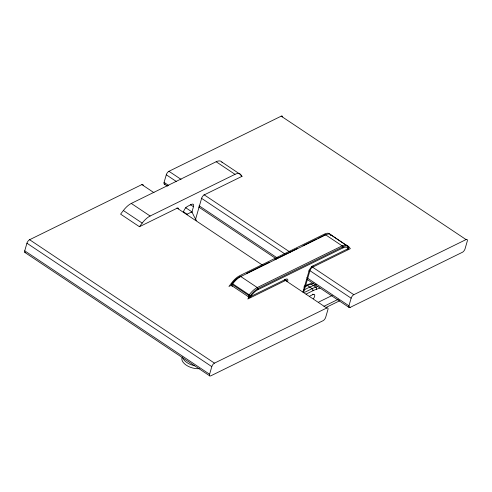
<?xml version="1.0" encoding="UTF-8"?>
<svg xmlns="http://www.w3.org/2000/svg" width="492" height="492" viewBox="0 0 492 492"><rect width="100%" height="100%" fill="white"/><g stroke="black" fill="none" stroke-linecap="round" stroke-linejoin="round"><path stroke-width="0.74" d="M25.43 252.587A3.136 1.347 -56.3 0 1 24.735 250.834L26.931 243.214A3.136 1.347 -56.3 0 1 29.6 239.721L141.856 184.592A3.136 1.347 -56.3 0 1 143.19 185.318M165.115 184.063A3.136 1.347 -56.3 0 1 164.082 182.397L166.284 174.777A3.136 1.347 -56.3 0 1 168.953 171.29L281.203 116.161A3.136 1.347 -56.3 0 1 282.543 116.881M191.763 212.612L193.461 206.72A4.705 2.017 -56.3 0 0 191.659 204.334L187.593 206.333A4.705 2.017 -56.3 0 0 183.59 211.566M195.595 219.186L201.603 198.362A3.136 1.347 -56.3 0 1 204.272 194.869L242.015 176.333L240.773 174.691L221.929 162.114A15.676 6.728 -56.3 0 0 216.16 161.751L131.278 203.436A15.676 6.728 -56.3 0 0 123.363 210.521L120.602 214.131L139.439 226.714L177.181 208.178A3.136 1.347 -56.3 0 1 178.516 208.897M209.592 374.252L211.794 366.632A3.136 1.347 -56.3 0 1 214.463 363.139L326.713 308.01A3.136 1.347 -56.3 0 1 327.918 309.603L325.716 317.223A3.136 1.347 -56.3 0 1 323.047 320.71L210.797 375.839A3.136 1.347 -56.3 0 1 209.592 374.252L24.735 250.834M302.906 292.15L308.964 271.16A1.568 0.843 16.1 0 0 309.185 270.311M303.755 292.088L309.929 270.68A3.136 1.347 -56.3 0 1 312.598 267.193L350.341 248.657L349.092 247.009A15.676 6.728 -56.3 0 0 343.324 246.652L258.441 288.337A15.676 6.728 -56.3 0 0 250.526 295.415L247.765 299.031L285.501 280.495A3.136 1.347 -56.3 0 1 286.842 281.227M350.144 307.408A3.136 1.347 -56.3 0 1 348.945 305.815L351.14 298.195A3.136 1.347 -56.3 0 1 353.809 294.702L466.065 239.573A3.136 1.347 -56.3 0 1 467.265 241.166L465.069 248.786A3.136 1.347 -56.3 0 1 462.4 252.279L350.144 307.408L348.231 306.129M139.439 226.714L142.2 223.097A15.676 6.728 -56.3 0 1 150.121 216.013L235.004 174.328A15.676 6.728 -56.3 0 1 240.773 174.691M231.578 284.56A1.568 1.138 63.8 0 1 231.627 284.038L232.113 283.404A14.108 6.058 -56.3 0 1 239.241 277.027A1.568 1.138 63.8 0 1 240.785 276.547L325.667 234.856A15.676 6.728 -56.3 0 1 331.436 235.219L348.139 246.51A1.568 1.402 -37.1 0 1 348.373 248.534A1.568 1.138 63.8 0 1 347.168 249.186M348.151 248.245A14.108 6.058 -56.3 0 0 342.961 247.919L258.079 289.603A14.108 6.058 -56.3 0 0 250.951 295.981L250.465 296.615A1.568 1.138 63.8 0 1 248.921 297.1A1.568 0.67 -56.3 0 1 248.257 296.756A1.568 0.67 -56.3 0 1 248.866 295.268L249.352 294.628A15.676 6.728 -56.3 0 1 257.267 287.549L342.149 245.865A15.676 6.728 -56.3 0 1 347.918 246.221A1.568 1.402 -37.1 0 1 348.151 248.245L348.373 248.534L312.967 265.92A1.568 1.138 63.8 0 1 311.645 266.529M186.739 214.383L191.898 211.849L193.116 214.389A50.252 34.563 64.8 0 0 196.431 220.527M239.924 276.695L241.289 276.018M246.769 273.331L269.358 262.236M274.831 259.548L288.527 252.827M289.893 252.15L297.426 248.454M302.9 245.766L316.59 239.038M317.961 238.368L323.435 235.68M287.672 281.615A4.705 2.017 -56.3 0 0 285.87 279.228L250.465 296.615L231.627 284.038M304.05 286.362L307.469 284.683A10.191 4.373 -56.3 0 1 309.56 284.124M303.976 287.217L307.414 285.532A47.029 20.19 -56.3 0 1 311.104 283.995L313.957 283.041M303.582 290.139L309.763 287.1A47.029 20.19 -56.3 0 1 313.459 285.569L316.344 284.604M304.56 292.383L312.119 288.675A47.029 20.19 -56.3 0 1 315.815 287.137L317.955 286.424M306.079 294.093L312.93 290.729A45.461 19.514 -56.3 0 1 316.504 289.247L319.978 288.084M309.788 296.092L313.066 294.48A3.918 1.685 -56.3 0 1 314.726 295.218A3.918 1.685 -56.3 0 1 313.453 298.736M318.767 302.039L332.291 295.397M323.933 306.319L338.379 299.228M326.627 307.18L339.701 300.76M281.203 116.161L466.065 239.573M240.84 175.552L242.015 176.333M216.16 161.751L235.004 174.328M168.953 171.29L181.062 179.371M204.008 194.697L290.065 252.144M311.737 266.615L353.809 294.702M166.284 174.777L176.48 181.585M201.345 198.184L285.483 254.358M309.068 270.108L351.14 298.195M164.082 182.397L168.547 185.379M199.143 205.804L277.55 258.152M306.873 277.728L348.945 305.815M164.23 184.02L167.421 186.148M198.694 207.027L276.51 258.983M307.07 279.382L349.086 307.438M190.324 204.623L193.461 206.72M185.576 207.63L191.898 211.849M312.623 294.185L313.066 294.48M183.319 211.726L187.058 214.223M141.856 184.592L153.965 192.679M176.917 207.999L262.968 265.452M284.647 279.923L326.713 308.01M131.278 203.436L150.121 216.013M123.363 210.521L142.2 223.097M258.079 289.603A1.568 1.138 63.8 0 0 257.267 287.549L240.785 276.547A15.676 6.728 -56.3 0 0 232.864 283.626L232.378 284.259A1.568 0.67 -56.3 0 0 231.769 285.747A1.568 0.67 -56.3 0 0 232.439 286.092L248.921 297.1M29.6 239.721L214.463 363.139M26.931 243.214L211.794 366.632M24.883 252.458L209.74 375.87M250.951 295.981L232.113 283.404M331.085 235.533L330.255 234.432A15.676 6.728 -56.3 0 0 324.486 234.075L239.604 275.76A15.676 6.728 -56.3 0 0 231.689 282.838L228.928 286.455L231.67 285.108A1.568 1.138 63.8 0 0 232.439 286.092M221.929 162.114L222.322 162.624M199.278 368.692A12.54 6.74 16.1 0 1 186.007 364.99A12.54 6.74 16.1 0 1 182.427 356.934M194.691 365.759A12.54 6.74 16.1 0 1 182.821 357.832M309.437 284.53A1.568 1.236 71.5 0 1 311.104 283.995L315.815 287.137A1.568 1.236 71.5 0 1 316.504 289.247M312.93 290.729A1.568 1.138 63.8 0 0 312.119 288.675L307.414 285.532A1.568 1.138 63.8 0 0 305.864 286.012A45.461 19.514 -56.3 0 1 307.082 285.446M325.44 234.813A14.108 6.058 -56.3 0 0 324.123 235.342A1.568 1.138 63.8 0 1 325.667 234.856L342.149 245.865A1.568 1.138 63.8 0 1 342.961 247.919M308.964 271.16A4.705 2.017 -56.3 0 1 312.967 265.92M285.87 279.228A1.568 1.138 63.8 0 1 284.431 279.776M330.932 235.016A1.568 1.402 -37.1 0 1 331.436 235.219L348.139 246.51A1.568 0.67 -56.3 0 1 348.053 247.568M285.132 279.561A3.136 1.347 -56.3 0 1 285.661 280.434M330.852 235.281A1.568 1.402 -37.1 0 1 331.54 235.44"/></g></svg>
